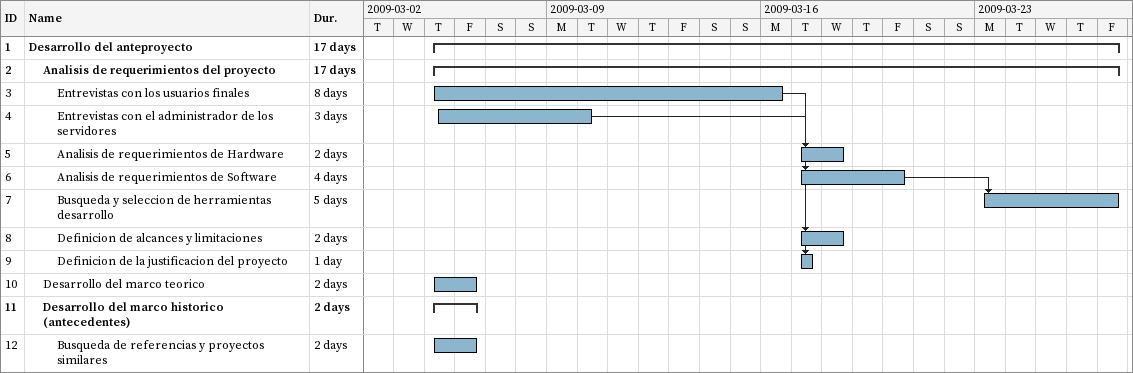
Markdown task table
| ID | Level | Task | Duration | Start | Finish | Predecessors |
|---|---|---|---|---|---|---|
| 1 | 1 | **Desarrollo del anteproyecto** | 17d | 2009-03-05 | 2009-03-27 |  |
| 2 | 2 | **Analisis de requerimientos del proyecto** | 17d | 2009-03-05 | 2009-03-27 |  |
| 3 | 3 | Entrevistas con los usuarios finales | 8d | 2009-03-05 | 2009-03-16 |  |
| 4 | 3 | Entrevistas con el administrador de los servidores | 3d | 2009-03-05 | 2009-03-10 |  |
| 5 | 3 | Analisis de requerimientos de Hardware | 2d | 2009-03-17 | 2009-03-18 | 3, 4 |
| 6 | 3 | Analisis de requerimientos de Software | 4d | 2009-03-17 | 2009-03-20 | 3, 4 |
| 7 | 3 | Busqueda y seleccion de herramientas desarrollo | 5d | 2009-03-23 | 2009-03-27 | 6 |
| 8 | 3 | Definicion de alcances y limitaciones | 2d | 2009-03-17 | 2009-03-18 | 3, 4 |
| 9 | 3 | Definicion de la justificacion del proyecto | 1d | 2009-03-17 | 2009-03-17 | 3, 4 |
| 10 | 2 | Desarrollo del marco teorico | 2d | 2009-03-05 | 2009-03-06 |  |
| 11 | 2 | **Desarrollo del marco historico (antecedentes)** | 2d | 2009-03-05 | 2009-03-06 |  |
| 12 | 3 | Busqueda de referencias y proyectos similares | 2d | 2009-03-05 | 2009-03-06 |  |
